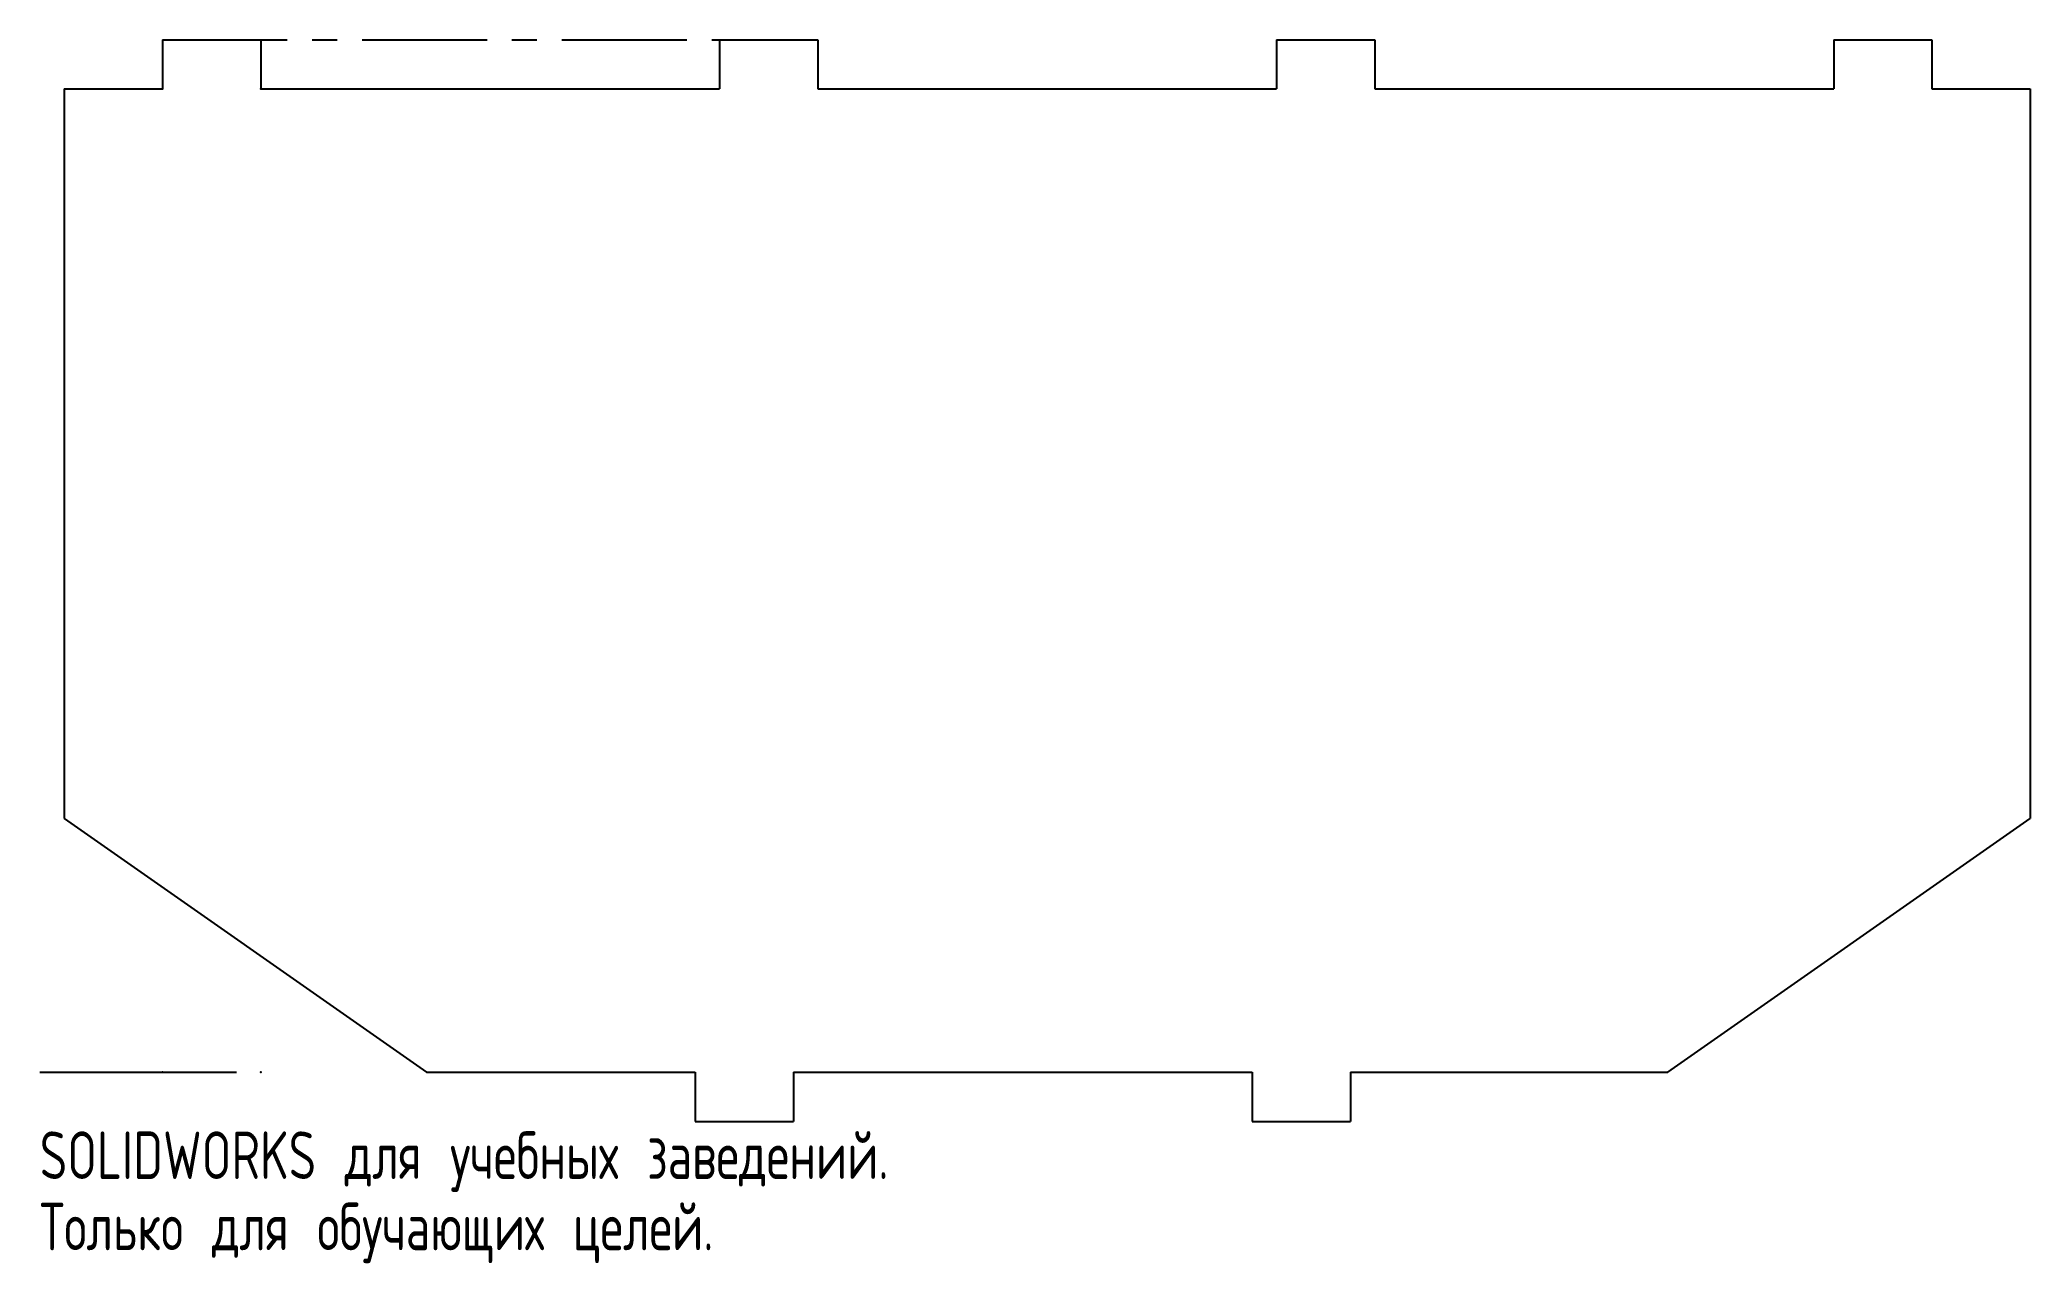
# Model space of a CAD drawing. Extents: x 0 to 202, y -19 to 105.
import ezdxf

# ---------------------------------------------------------------- set-up
doc = ezdxf.new("R2010")
doc.units = 0
doc.header["$PDSIZE"] = -1
doc.linetypes.add('CENTERX2', pattern=[20.32, 12.7, -2.54, 2.54, -2.54])
doc.layers.get('0').update_dxf_attribs({"linetype": 'CONTINUOUS'})
doc.styles.add('SLDTEXTSTYLE0', font='TXT', dxfattribs={"width": 0.7, "bigfont": 'bigfont'})

msp = doc.modelspace()

# ---------------------------------------------------------------- linework, layer by layer
at = {"color": 7, "linetype": 'CONTINUOUS'}
for p, q in [((12.47, 105), (22.47, 105)), ((12.47, 105), (12.47, 100)), ((22.47, 105), (22.47, 100)), ((69.14, 105), (79.14, 105)), ((69.14, 105), (69.14, 100)), ((69.14, 105), (79.14, 105)), ((69.14, 105), (69.14, 100)), ((79.14, 105), (79.14, 100)), ((79.14, 105), (79.14, 100)), ((125.81, 105), (135.81, 105)), ((125.81, 105), (125.81, 100)), ((125.81, 105), (135.81, 105)), ((125.81, 105), (125.81, 100)), ((135.81, 105), (135.81, 100)), ((135.81, 105), (135.81, 100)), ((182.48, 105), (192.48, 105)), ((182.48, 105), (182.48, 100)), ((182.48, 105), (192.48, 105)), ((182.48, 105), (182.48, 100)), ((192.48, 105), (192.48, 100)), ((192.48, 105), (192.48, 100)), ((2.47, 100), (12.47, 100)), ((2.47, 100), (2.47, 25.81)), ((22.47, 100), (69.14, 100)), ((79.14, 100), (125.81, 100)), ((135.81, 100), (182.48, 100)), ((192.48, 100), (202.47, 100)), ((202.47, 100), (202.47, 25.81)), ((2.47, 25.81), (39.33, 0)), ((165.61, 0), (202.47, 25.81)), ((0, 0), (10, 0)), ((10, 0), (20, 0)), ((39.33, 0), (66.67, 0)), ((66.67, 0), (66.67, -5)), ((76.67, 0), (76.67, -5)), ((76.67, 0), (123.34, 0)), ((123.34, 0), (123.34, -5)), ((133.34, 0), (133.34, -5)), ((133.34, 0), (165.61, 0)), ((66.67, -5), (76.67, -5)), ((123.34, -5), (133.34, -5))]:
    msp.add_line(p, q, dxfattribs=at)
at = {"color": 7, "linetype": 'CENTERX2'}
msp.add_line((12.47, 105), (69.14, 105), dxfattribs=at)
msp.add_line((12.47, 105), (69.14, 105), dxfattribs=at)
at = {"color": 7, "linetype": 'CONTINUOUS'}
for p in [(12.47, 100), (22.47, 100), (12.47, 0), (12.47, 0), (22.47, 0)]:
    msp.add_point(p, dxfattribs=at)

# ---------------------------------------------------------------- texts
at = {"color": 7, "linetype": 'CONTINUOUS', "char_height": 4.8336, "attachment_point": 1, "style": 'SLDTEXTSTYLE0'}
for s, insert in [('SOLIDWORKS для учебных заведений.', (0, -6.02)), ('Только для обучающих целей.', (0, -13.27))]:
    msp.add_mtext(s, dxfattribs=dict(at, insert=insert))

doc.saveas('drawing.dxf')
